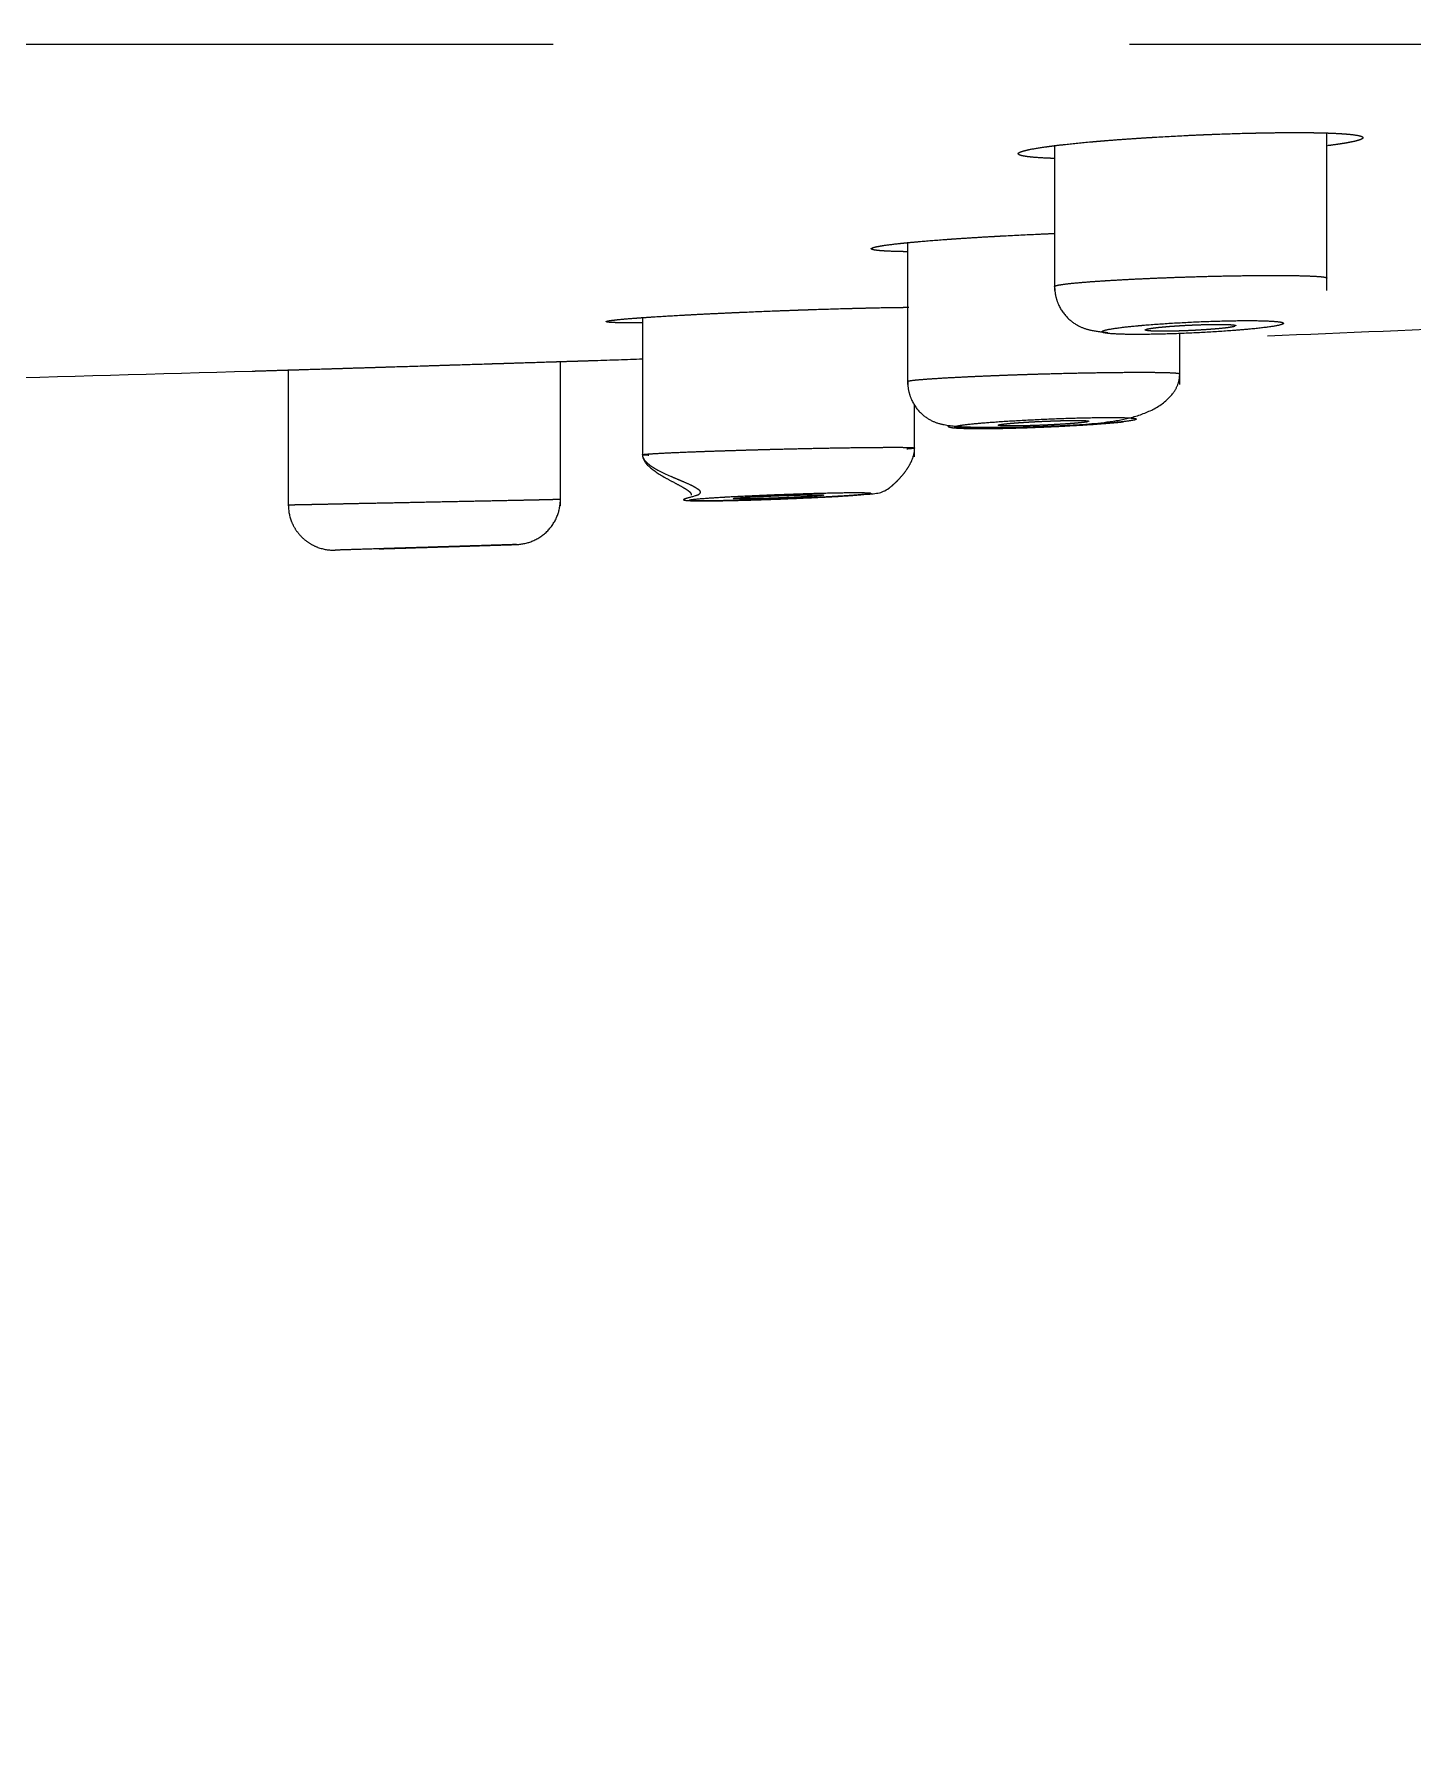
# Model space of a CAD drawing. Header units: millimetres. Extents: x 6110 to 6704, y -2661 to -1821.
# Drawn here: x 6495.396 to 6499.195, y -2119.701 to -2114.995 of the extents above; entities that cross this region are included whole.
import ezdxf

# ---------------------------------------------------------------- set-up
doc = ezdxf.new("R2010")
doc.units = ezdxf.units.MM
doc.header["$LTSCALE"] = 0.1
doc.linetypes.add('HIDDEN2', pattern=[4.7625, 3.175, -1.5875])
doc.layers.add('1', color=4, linetype='HIDDEN2', lineweight=13)
doc.layers.add('DIM', color=3, linetype='Continuous', lineweight=9)

msp = doc.modelspace()

# ---------------------------------------------------------------- hatches: boundary and pattern name
at = {"layer": 'DIM'}
h = msp.add_hatch(dxfattribs=at)
h.set_pattern_fill('ANSI31', color=2)
edge = h.paths.add_edge_path()
edge.add_line((6619.6172, -2595.9805), (6619.6172, -1962.2056))
edge.add_line((6634.6172, -1966.1101), (6619.6172, -1966.1101))
edge.add_line((6634.6172, -2610.9805), (6634.6172, -1966.1101))
edge.add_line((6634.6172, -2610.9805), (6184.4567, -2610.9805))
edge.add_line((6619.6172, -2595.9805), (6184.4567, -2595.9805))
edge.add_line((6184.4567, -2610.9805), (6184.4567, -2595.9805))

# ---------------------------------------------------------------- linework, layer by layer
at = {"layer": '1', "color": 8, "linetype": 'HIDDEN2', "lineweight": -3, "ltscale": 10}
for p, q in [((6511.114, -2115.0233), (6484.3069, -2115.0233)), ((6498.9577, -2115.7016), (6498.9577, -2115.2677)), ((6498.2077, -2115.302), (6498.2077, -2115.7016)), ((6497.8028, -2115.5693), (6497.8028, -2115.9607)), ((6497.0721, -2115.7759), (6497.0721, -2116.1593)), ((6498.5528, -2115.9607), (6498.5528, -2115.818)), ((6496.0964, -2115.9203), (6496.0964, -2116.2949)), ((6496.8464, -2116.2949), (6496.8464, -2115.897)), ((6496.9464, -2115.894), (6496.9464, -2115.8938)), ((6497.8221, -2116.1593), (6497.8221, -2116.0144)), ((6497.0721, -2116.1593), (6497.0721, -2116.1596)), ((6497.8221, -2116.1596), (6497.8221, -2116.1593))]:
    msp.add_line(p, q, dxfattribs=at)
for start, end in [(272.313191, 272.4593), (271.492607, 271.67154), (271.887985, 271.918091)]:
    msp.add_arc((6488.7045, -1866.0297), 250, start, end, dxfattribs=at)
for points, knots in [([(6498.2054, -2115.3372), (6498.2016, -2115.3371), (6498.198, -2115.337), (6498.1765, -2115.3361), (6498.1612, -2115.3352), (6498.1454, -2115.3338), (6498.1424, -2115.3335), (6498.1368, -2115.3329), (6498.1341, -2115.3325), (6498.1268, -2115.3315), (6498.1226, -2115.3308), (6498.1125, -2115.3286), (6498.1086, -2115.3269), (6498.1076, -2115.3245), (6498.1076, -2115.3241), (6498.108, -2115.3231), (6498.1084, -2115.3226), (6498.1101, -2115.3211), (6498.1139, -2115.3191), (6498.1207, -2115.317), (6498.1269, -2115.3153), (6498.1291, -2115.3148), (6498.134, -2115.3136), (6498.1367, -2115.3131), (6498.1506, -2115.3102), (6498.1645, -2115.3079), (6498.1852, -2115.305), (6498.1895, -2115.3044), (6498.1985, -2115.3032), (6498.2031, -2115.3026), (6498.2175, -2115.3008), (6498.2277, -2115.2996), (6498.2597, -2115.2961), (6498.283, -2115.2937), (6498.3148, -2115.2909), (6498.3214, -2115.2903), (6498.3346, -2115.2892), (6498.3412, -2115.2887), (6498.3615, -2115.287), (6498.3891, -2115.2849), (6498.418, -2115.2828), (6498.4401, -2115.2814), (6498.4475, -2115.2809), (6498.4625, -2115.2799), (6498.4701, -2115.2795), (6498.5083, -2115.2771), (6498.539, -2115.2755), (6498.5855, -2115.2732), (6498.601, -2115.2725), (6498.6244, -2115.2715), (6498.6322, -2115.2712), (6498.6478, -2115.2706), (6498.6555, -2115.2703), (6498.6938, -2115.2689), (6498.7236, -2115.268), (6498.76, -2115.2672), (6498.7672, -2115.267), (6498.7815, -2115.2667), (6498.7886, -2115.2666), (6498.8096, -2115.2663), (6498.8232, -2115.2661), (6498.8625, -2115.2658), (6498.887, -2115.2658), (6498.9154, -2115.2661), (6498.921, -2115.2662), (6498.9318, -2115.2664), (6498.937, -2115.2665), (6498.9523, -2115.2668), (6498.9713, -2115.2674), (6498.988, -2115.2683), (6498.9995, -2115.269), (6499.0032, -2115.2692), (6499.0103, -2115.2697), (6499.0137, -2115.27), (6499.0295, -2115.2714), (6499.0392, -2115.2728), (6499.0494, -2115.275), (6499.0521, -2115.2759), (6499.056, -2115.2776), (6499.0572, -2115.2785), (6499.0583, -2115.2812), (6499.0561, -2115.2832), (6499.0495, -2115.2859), (6499.048, -2115.2864), (6499.0445, -2115.2875), (6499.0427, -2115.288), (6499.0365, -2115.2897), (6499.0268, -2115.2919), (6499.0143, -2115.2942), (6499.0039, -2115.296), (6499.0002, -2115.2966), (6498.9926, -2115.2977), (6498.9885, -2115.2983), (6498.9767, -2115.3), (6498.9685, -2115.3011), (6498.9598, -2115.3022)], [0, 0, 0, 0, 0.008805, 0.008805, 0.052938, 0.052938, 0.063972, 0.063972, 0.075005, 0.075005, 0.097072, 0.097072, 0.141206, 0.141206, 0.152239, 0.152239, 0.163272, 0.163272, 0.185339, 0.207406, 0.207406, 0.218439, 0.218439, 0.229473, 0.229473, 0.273606, 0.273606, 0.28464, 0.28464, 0.295673, 0.295673, 0.31774, 0.31774, 0.361873, 0.361873, 0.372907, 0.372907, 0.38394, 0.38394, 0.406007, 0.428074, 0.428074, 0.439107, 0.439107, 0.45014, 0.45014, 0.494274, 0.494274, 0.516341, 0.516341, 0.527374, 0.527374, 0.538408, 0.538408, 0.582541, 0.582541, 0.593574, 0.593574, 0.604608, 0.604608, 0.626675, 0.626675, 0.670808, 0.670808, 0.681842, 0.681842, 0.692875, 0.692875, 0.714942, 0.737009, 0.737009, 0.748042, 0.748042, 0.759075, 0.759075, 0.803209, 0.803209, 0.825276, 0.825276, 0.847342, 0.847342, 0.891476, 0.891476, 0.902509, 0.902509, 0.913543, 0.913543, 0.93561, 0.957676, 0.957676, 0.96871, 0.96871, 0.979743, 0.979743, 1, 1, 1, 1]), ([(6497.8008, -2115.5943), (6497.7966, -2115.5942), (6497.7926, -2115.5942), (6497.7708, -2115.5938), (6497.7556, -2115.5933), (6497.7399, -2115.5924), (6497.737, -2115.5922), (6497.7314, -2115.5919), (6497.7288, -2115.5917), (6497.7215, -2115.591), (6497.7174, -2115.5905), (6497.7074, -2115.589), (6497.7036, -2115.5879), (6497.7028, -2115.5862), (6497.7028, -2115.5859), (6497.7032, -2115.5852), (6497.7036, -2115.5849), (6497.7054, -2115.5838), (6497.7093, -2115.5823), (6497.7162, -2115.5807), (6497.7225, -2115.5795), (6497.7247, -2115.579), (6497.7297, -2115.5782), (6497.7324, -2115.5778), (6497.7465, -2115.5756), (6497.7605, -2115.5738), (6497.7813, -2115.5715), (6497.7856, -2115.571), (6497.7946, -2115.5701), (6497.7993, -2115.5696), (6497.8138, -2115.5682), (6497.824, -2115.5673), (6497.8561, -2115.5644), (6497.8795, -2115.5625), (6497.9115, -2115.5602), (6497.918, -2115.5597), (6497.9312, -2115.5588), (6497.9379, -2115.5583), (6497.9582, -2115.557), (6497.9859, -2115.5552), (6498.0148, -2115.5534), (6498.0369, -2115.5522), (6498.0444, -2115.5518), (6498.0594, -2115.5509), (6498.067, -2115.5505), (6498.1052, -2115.5485), (6498.1359, -2115.547), (6498.1805, -2115.545), (6498.1941, -2115.5444), (6498.2078, -2115.5439)], [0, 0, 0, 0, 0.018869, 0.018869, 0.104636, 0.104636, 0.126078, 0.126078, 0.14752, 0.14752, 0.190403, 0.190403, 0.27617, 0.27617, 0.297612, 0.297612, 0.319054, 0.319054, 0.361937, 0.40482, 0.40482, 0.426262, 0.426262, 0.447704, 0.447704, 0.533471, 0.533471, 0.554913, 0.554913, 0.576354, 0.576354, 0.619238, 0.619238, 0.705005, 0.705005, 0.726447, 0.726447, 0.747888, 0.747888, 0.790772, 0.833655, 0.833655, 0.855097, 0.855097, 0.876539, 0.876539, 0.962306, 0.962306, 1, 1, 1, 1]), ([(6498.2077, -2115.6902), (6498.2077, -2115.6899), (6498.2085, -2115.6888), (6498.215, -2115.6867), (6498.2334, -2115.6837), (6498.2632, -2115.6804), (6498.3, -2115.6773), (6498.3316, -2115.6751), (6498.3493, -2115.674), (6498.3556, -2115.6736)], [0, 0, 0, 0, 0.071132, 0.237838, 0.407174, 0.618448, 0.803249, 0.930463, 1, 1, 1, 1]), ([(6498.208, -2115.6902), (6498.2081, -2115.6997), (6498.2101, -2115.7178), (6498.2215, -2115.7506), (6498.2456, -2115.7819), (6498.2798, -2115.803), (6498.3133, -2115.8126), (6498.3384, -2115.8156), (6498.355, -2115.8167)], [0, 0, 0, 0, 0.102083, 0.203387, 0.395043, 0.571701, 0.744451, 1, 1, 1, 1]), ([(6498.3556, -2115.6736), (6498.3703, -2115.6727), (6498.4002, -2115.671), (6498.4475, -2115.6686), (6498.4942, -2115.6666), (6498.5392, -2115.6649), (6498.5903, -2115.6632), (6498.648, -2115.6616), (6498.7115, -2115.6604), (6498.7713, -2115.6597), (6498.8254, -2115.6596), (6498.8723, -2115.66), (6498.9102, -2115.661), (6498.938, -2115.6625), (6498.9527, -2115.6643), (6498.9572, -2115.6659), (6498.9577, -2115.6668), (6498.9577, -2115.667)], [0, 0, 0, 0, 0.066125, 0.128462, 0.187013, 0.241777, 0.292753, 0.371008, 0.449505, 0.528251, 0.60725, 0.686509, 0.766032, 0.845825, 0.925893, 0.977137, 1, 1, 1, 1]), ([(6497.0708, -2115.7906), (6497.0701, -2115.7906), (6497.0694, -2115.7906), (6497.064, -2115.7906), (6497.0595, -2115.7906), (6497.0375, -2115.7906), (6497.0226, -2115.7905), (6497.0073, -2115.7902), (6497.0044, -2115.7901), (6496.999, -2115.7899), (6496.9964, -2115.7898), (6496.9894, -2115.7896), (6496.9855, -2115.7893), (6496.9759, -2115.7885), (6496.9725, -2115.7879), (6496.9721, -2115.7869), (6496.9722, -2115.7867), (6496.9728, -2115.7863), (6496.9733, -2115.7861), (6496.9753, -2115.7854), (6496.9795, -2115.7845), (6496.9867, -2115.7835), (6496.9932, -2115.7827), (6496.9956, -2115.7824), (6497.0007, -2115.7818), (6497.0034, -2115.7815), (6497.0179, -2115.7801), (6497.0322, -2115.7788), (6497.0534, -2115.7772), (6497.0578, -2115.7769), (6497.0669, -2115.7762), (6497.0717, -2115.7759), (6497.0864, -2115.7749), (6497.0967, -2115.7742), (6497.1292, -2115.7721), (6497.1529, -2115.7707), (6497.1851, -2115.7689), (6497.1916, -2115.7686), (6497.205, -2115.7679), (6497.2117, -2115.7675), (6497.2322, -2115.7664), (6497.26, -2115.765), (6497.289, -2115.7637), (6497.3112, -2115.7626), (6497.3187, -2115.7623), (6497.3338, -2115.7616), (6497.3414, -2115.7613), (6497.3797, -2115.7596), (6497.4105, -2115.7584), (6497.4569, -2115.7566), (6497.4724, -2115.756), (6497.4958, -2115.7551), (6497.5036, -2115.7549), (6497.5191, -2115.7543), (6497.5268, -2115.7541), (6497.5649, -2115.7528), (6497.5946, -2115.7519), (6497.6307, -2115.7509), (6497.6379, -2115.7507), (6497.6521, -2115.7503), (6497.6592, -2115.7501), (6497.68, -2115.7496), (6497.6934, -2115.7493), (6497.7323, -2115.7484), (6497.7565, -2115.748), (6497.7846, -2115.7476), (6497.79, -2115.7476), (6497.799, -2115.7475), (6497.8026, -2115.7474), (6497.8062, -2115.7474)], [0, 0, 0, 0, 0.00226, 0.00226, 0.018175, 0.018175, 0.081833, 0.081833, 0.097747, 0.097747, 0.113661, 0.113661, 0.14549, 0.14549, 0.209148, 0.209148, 0.225062, 0.225062, 0.240977, 0.240977, 0.272806, 0.304635, 0.304635, 0.320549, 0.320549, 0.336464, 0.336464, 0.400121, 0.400121, 0.416036, 0.416036, 0.43195, 0.43195, 0.463779, 0.463779, 0.527437, 0.527437, 0.543351, 0.543351, 0.559266, 0.559266, 0.591095, 0.622923, 0.622923, 0.638838, 0.638838, 0.654752, 0.654752, 0.71841, 0.71841, 0.750239, 0.750239, 0.766153, 0.766153, 0.782068, 0.782068, 0.845726, 0.845726, 0.86164, 0.86164, 0.877554, 0.877554, 0.909383, 0.909383, 0.973041, 0.973041, 0.988955, 0.988955, 1, 1, 1, 1]), ([(6498.4371, -2115.7982), (6498.4191, -2115.7999), (6498.4029, -2115.8016), (6498.3724, -2115.8055), (6498.359, -2115.8076), (6498.3419, -2115.8117), (6498.3378, -2115.8136), (6498.3391, -2115.8169), (6498.3446, -2115.8183), (6498.3644, -2115.8206), (6498.3789, -2115.8214), (6498.4147, -2115.8223), (6498.4366, -2115.8224), (6498.4847, -2115.8219), (6498.5115, -2115.8213), (6498.5665, -2115.8194), (6498.5953, -2115.8181), (6498.6508, -2115.8151), (6498.6782, -2115.8133), (6498.7188, -2115.8101), (6498.7337, -2115.8089), (6498.7691, -2115.8055), (6498.7879, -2115.8033), (6498.817, -2115.799), (6498.8275, -2115.7969), (6498.839, -2115.793), (6498.8401, -2115.7912), (6498.8329, -2115.7882), (6498.8245, -2115.787), (6498.7994, -2115.7851), (6498.7824, -2115.7845), (6498.7422, -2115.784), (6498.7185, -2115.7841), (6498.6676, -2115.7851), (6498.6398, -2115.7859), (6498.584, -2115.7882), (6498.5552, -2115.7897), (6498.5007, -2115.793), (6498.4743, -2115.795), (6498.4461, -2115.7974), (6498.4415, -2115.7978), (6498.4371, -2115.7982), (6498.4371, -2115.7982), (6498.4371, -2115.7982)], [0, 0, 0, 0, 0.04302, 0.04302, 0.096856, 0.096856, 0.150539, 0.150539, 0.204085, 0.204085, 0.257569, 0.257569, 0.311093, 0.311093, 0.364742, 0.364742, 0.418504, 0.418504, 0.472261, 0.472261, 0.505941, 0.505941, 0.559856, 0.559856, 0.613648, 0.613648, 0.667283, 0.667283, 0.720798, 0.720798, 0.774282, 0.774282, 0.827837, 0.827837, 0.881535, 0.881535, 0.935385, 0.935385, 0.989329, 0.989329, 0.999975, 0.999975, 1, 1, 1, 1]), ([(6498.6712, -2115.8053), (6498.6654, -2115.8059), (6498.6591, -2115.8065), (6498.6489, -2115.8074), (6498.6454, -2115.8077), (6498.6382, -2115.8082), (6498.6345, -2115.8085), (6498.6231, -2115.8093), (6498.6154, -2115.8098), (6498.6033, -2115.8105), (6498.5993, -2115.8108), (6498.5911, -2115.8112), (6498.587, -2115.8114), (6498.5747, -2115.812), (6498.5666, -2115.8123), (6498.5545, -2115.8127), (6498.5505, -2115.8128), (6498.5427, -2115.8131), (6498.535, -2115.8133), (6498.5276, -2115.8134), (6498.5222, -2115.8135), (6498.5204, -2115.8135), (6498.5168, -2115.8135), (6498.5151, -2115.8135), (6498.5065, -2115.8136), (6498.5002, -2115.8136), (6498.4915, -2115.8134), (6498.4888, -2115.8134), (6498.4835, -2115.8132), (6498.4811, -2115.8132), (6498.4743, -2115.8129), (6498.4704, -2115.8126), (6498.4657, -2115.8121), (6498.4643, -2115.812), (6498.4619, -2115.8116), (6498.4609, -2115.8114), (6498.4585, -2115.8108), (6498.4577, -2115.8103), (6498.4577, -2115.8093), (6498.4585, -2115.8088), (6498.4609, -2115.808), (6498.4618, -2115.8077), (6498.4642, -2115.8071), (6498.4656, -2115.8068), (6498.4703, -2115.8059), (6498.4741, -2115.8053), (6498.4809, -2115.8044), (6498.4833, -2115.8041), (6498.4885, -2115.8034), (6498.4913, -2115.8031), (6498.4999, -2115.8022), (6498.5062, -2115.8016), (6498.5164, -2115.8007), (6498.5199, -2115.8004), (6498.5272, -2115.7998), (6498.5345, -2115.7993), (6498.5422, -2115.7988), (6498.55, -2115.7982), (6498.554, -2115.798), (6498.5661, -2115.7973), (6498.5742, -2115.7969), (6498.5864, -2115.7963), (6498.5905, -2115.7961), (6498.5967, -2115.7959), (6498.5987, -2115.7958), (6498.6028, -2115.7956), (6498.6048, -2115.7956), (6498.6148, -2115.7952), (6498.6226, -2115.795), (6498.6321, -2115.7948), (6498.634, -2115.7947), (6498.6377, -2115.7947), (6498.6396, -2115.7947), (6498.645, -2115.7946), (6498.6485, -2115.7945), (6498.6587, -2115.7945), (6498.6651, -2115.7945), (6498.6738, -2115.7946), (6498.6766, -2115.7947), (6498.6818, -2115.7948), (6498.6867, -2115.795), (6498.6909, -2115.7952), (6498.6948, -2115.7955), (6498.6965, -2115.7956), (6498.7013, -2115.7961), (6498.7036, -2115.7964), (6498.7061, -2115.7971), (6498.7067, -2115.7973), (6498.7075, -2115.7977), (6498.7077, -2115.798), (6498.7077, -2115.7982), (6498.7077, -2115.7982), (6498.7077, -2115.7982)], [0, 0, 0, 0, 0.035711, 0.035711, 0.053567, 0.053567, 0.071423, 0.071423, 0.107134, 0.107134, 0.12499, 0.12499, 0.142845, 0.142845, 0.178557, 0.178557, 0.196412, 0.196412, 0.214268, 0.232124, 0.232124, 0.241051, 0.241051, 0.249979, 0.249979, 0.285691, 0.285691, 0.303546, 0.303546, 0.321402, 0.321402, 0.357113, 0.357113, 0.374969, 0.374969, 0.392824, 0.392824, 0.428536, 0.428536, 0.464247, 0.464247, 0.482103, 0.482103, 0.499958, 0.499958, 0.53567, 0.53567, 0.553525, 0.553525, 0.571381, 0.571381, 0.607092, 0.607092, 0.624948, 0.624948, 0.642804, 0.660659, 0.660659, 0.678515, 0.678515, 0.714226, 0.714226, 0.732082, 0.732082, 0.74101, 0.74101, 0.749938, 0.749938, 0.785649, 0.785649, 0.794577, 0.794577, 0.803505, 0.803505, 0.82136, 0.82136, 0.857072, 0.857072, 0.874927, 0.874927, 0.892783, 0.910638, 0.910638, 0.928494, 0.928494, 0.964205, 0.964205, 0.982061, 0.982061, 0.999917, 0.999917, 1, 1, 1, 1]), ([(6498.7043, -2115.8002), (6498.7037, -2115.8003), (6498.7031, -2115.8005), (6498.7012, -2115.801), (6498.6984, -2115.8015), (6498.695, -2115.8022), (6498.6912, -2115.8028), (6498.689, -2115.8031), (6498.6822, -2115.804), (6498.677, -2115.8046), (6498.6712, -2115.8053)], [0, 0, 0, 0, 0.105396, 0.105396, 0.284317, 0.463238, 0.463238, 0.642158, 0.642158, 1, 1, 1, 1]), ([(6495.9964, -2115.9233), (6495.9963, -2115.9233), (6495.9965, -2115.9233), (6495.9973, -2115.9233), (6495.9979, -2115.9233), (6496.0002, -2115.9232), (6496.0047, -2115.9231), (6496.0122, -2115.9228), (6496.019, -2115.9226), (6496.0214, -2115.9226), (6496.0267, -2115.9224), (6496.0295, -2115.9223), (6496.0444, -2115.9219), (6496.059, -2115.9214), (6496.0805, -2115.9208), (6496.085, -2115.9206), (6496.0943, -2115.9203), (6496.0991, -2115.9202), (6496.114, -2115.9197), (6496.1245, -2115.9194), (6496.1574, -2115.9184), (6496.1813, -2115.9177), (6496.2137, -2115.9167), (6496.2203, -2115.9165), (6496.2337, -2115.9161), (6496.2405, -2115.9159), (6496.2611, -2115.9152), (6496.2891, -2115.9144), (6496.3183, -2115.9135), (6496.3405, -2115.9128), (6496.348, -2115.9126), (6496.3632, -2115.9121), (6496.3708, -2115.9118), (6496.4092, -2115.9107), (6496.44, -2115.9097), (6496.4864, -2115.9083), (6496.502, -2115.9078), (6496.5253, -2115.907), (6496.5331, -2115.9068), (6496.5485, -2115.9063), (6496.5562, -2115.9061), (6496.5943, -2115.9049), (6496.6239, -2115.904), (6496.6598, -2115.9028), (6496.667, -2115.9026), (6496.6811, -2115.9022), (6496.6881, -2115.902), (6496.7088, -2115.9013), (6496.7221, -2115.9009), (6496.7607, -2115.8997), (6496.7847, -2115.8989), (6496.8124, -2115.898), (6496.8178, -2115.8979), (6496.8283, -2115.8975), (6496.8334, -2115.8974), (6496.8482, -2115.8969), (6496.8667, -2115.8963), (6496.8826, -2115.8958), (6496.8937, -2115.8955), (6496.8972, -2115.8954), (6496.9039, -2115.8951), (6496.9071, -2115.895), (6496.922, -2115.8946), (6496.931, -2115.8943), (6496.9402, -2115.894), (6496.9425, -2115.8939), (6496.9456, -2115.8938), (6496.9463, -2115.8938), (6496.9464, -2115.8938)], [0, 0, 0, 0, 0.015929, 0.015929, 0.031552, 0.031552, 0.062797, 0.094042, 0.094042, 0.109664, 0.109664, 0.125287, 0.125287, 0.187777, 0.187777, 0.203399, 0.203399, 0.219022, 0.219022, 0.250267, 0.250267, 0.312757, 0.312757, 0.32838, 0.32838, 0.344002, 0.344002, 0.375247, 0.406492, 0.406492, 0.422115, 0.422115, 0.437737, 0.437737, 0.500227, 0.500227, 0.531472, 0.531472, 0.547095, 0.547095, 0.562717, 0.562717, 0.625208, 0.625208, 0.64083, 0.64083, 0.656453, 0.656453, 0.687698, 0.687698, 0.750188, 0.750188, 0.76581, 0.76581, 0.781433, 0.781433, 0.812678, 0.843923, 0.843923, 0.859545, 0.859545, 0.875168, 0.875168, 0.937658, 0.937658, 0.968903, 0.968903, 1, 1, 1, 1]), ([(6497.9488, -2115.9397), (6497.9599, -2115.9391), (6497.9824, -2115.938), (6498.0174, -2115.9365), (6498.0521, -2115.9351), (6498.0859, -2115.9338), (6498.1182, -2115.9327), (6498.1487, -2115.9317), (6498.1907, -2115.9305), (6498.2448, -2115.9291), (6498.3094, -2115.9278), (6498.3695, -2115.9269), (6498.4234, -2115.9265), (6498.4695, -2115.9265), (6498.5065, -2115.927), (6498.5334, -2115.9278), (6498.548, -2115.929), (6498.5524, -2115.9301), (6498.5528, -2115.9307), (6498.5528, -2115.9309)], [0, 0, 0, 0, 0.050238, 0.097773, 0.142604, 0.18473, 0.224152, 0.260869, 0.294881, 0.375023, 0.454773, 0.534134, 0.613109, 0.691701, 0.769915, 0.847753, 0.925219, 0.979409, 1, 1, 1, 1]), ([(6498.1674, -2116.0757), (6498.1834, -2116.0753), (6498.2472, -2116.0726), (6498.3331, -2116.068), (6498.4222, -2116.0523), (6498.4876, -2116.0283), (6498.5303, -2115.9942), (6498.5495, -2115.9595), (6498.5527, -2115.9406), (6498.5527, -2115.9308)], [0, 0, 0, 0, 0.087065, 0.353723, 0.494872, 0.649172, 0.819332, 0.909315, 1, 1, 1, 1]), ([(6497.8028, -2115.952), (6497.8028, -2115.9517), (6497.8039, -2115.9509), (6497.8112, -2115.9493), (6497.8288, -2115.9473), (6497.857, -2115.945), (6497.8967, -2115.9424), (6497.9302, -2115.9406), (6497.9488, -2115.9397)], [0, 0, 0, 0, 0.087941, 0.247523, 0.418524, 0.60094, 0.794767, 1, 1, 1, 1]), ([(6497.8031, -2115.9524), (6497.8032, -2115.9618), (6497.8051, -2115.9797), (6497.8164, -2116.0123), (6497.8404, -2116.0435), (6497.8742, -2116.0639), (6497.9142, -2116.0745), (6497.9735, -2116.0779), (6498.0631, -2116.0787), (6498.1312, -2116.0772), (6498.1602, -2116.076), (6498.1674, -2116.0757)], [0, 0, 0, 0, 0.053456, 0.106483, 0.207299, 0.30199, 0.397209, 0.605234, 0.834501, 0.959102, 1, 1, 1, 1]), ([(6498.0305, -2116.0645), (6498.012, -2116.0659), (6497.9954, -2116.0673), (6497.965, -2116.0704), (6497.9521, -2116.0721), (6497.9358, -2116.0751), (6497.9321, -2116.0764), (6497.9344, -2116.0787), (6497.9404, -2116.0797), (6497.961, -2116.081), (6497.9759, -2116.0814), (6498.0126, -2116.0817), (6498.0348, -2116.0815), (6498.0834, -2116.0806), (6498.1105, -2116.0799), (6498.1656, -2116.078), (6498.1944, -2116.0767), (6498.2498, -2116.074), (6498.2771, -2116.0724), (6498.3172, -2116.0698), (6498.3319, -2116.0687), (6498.3667, -2116.0659), (6498.3852, -2116.0642), (6498.4134, -2116.0609), (6498.4235, -2116.0593), (6498.4341, -2116.0564), (6498.4347, -2116.0552), (6498.4266, -2116.0531), (6498.4177, -2116.0523), (6498.3917, -2116.0513), (6498.3743, -2116.0511), (6498.3334, -2116.0512), (6498.3094, -2116.0516), (6498.2581, -2116.0528), (6498.2302, -2116.0537), (6498.1743, -2116.0559), (6498.1455, -2116.0573), (6498.0914, -2116.0603), (6498.0652, -2116.0619), (6498.0381, -2116.0639), (6498.0342, -2116.0642), (6498.0305, -2116.0645), (6498.0305, -2116.0645), (6498.0305, -2116.0645)], [0, 0, 0, 0, 0.044585, 0.044585, 0.098336, 0.098336, 0.151988, 0.151988, 0.20557, 0.20557, 0.259139, 0.259139, 0.31276, 0.31276, 0.366475, 0.366475, 0.42026, 0.42026, 0.474042, 0.474042, 0.507563, 0.507563, 0.561378, 0.561378, 0.615098, 0.615098, 0.668723, 0.668723, 0.722292, 0.722292, 0.77587, 0.77587, 0.829518, 0.829518, 0.883265, 0.883265, 0.937099, 0.937099, 0.990966, 0.990966, 0.999976, 0.999976, 1, 1, 1, 1]), ([(6498.3523, -2116.0671), (6498.3486, -2116.0674), (6498.3449, -2116.0677), (6498.3194, -2116.0697), (6498.2943, -2116.0713), (6498.2417, -2116.0744), (6498.2134, -2116.0759), (6498.1575, -2116.0783), (6498.1291, -2116.0793), (6498.0754, -2116.0808), (6498.0494, -2116.0813), (6498.0269, -2116.0815)], [0, 0, 0, 0, 0.041894, 0.041894, 0.280103, 0.280103, 0.517872, 0.517872, 0.755299, 0.755299, 1, 1, 1, 1]), ([(6498.2662, -2116.0669), (6498.2604, -2116.0674), (6498.2541, -2116.0679), (6498.244, -2116.0687), (6498.2405, -2116.0689), (6498.2332, -2116.0694), (6498.2295, -2116.0696), (6498.2181, -2116.0703), (6498.2104, -2116.0707), (6498.1983, -2116.0714), (6498.1943, -2116.0716), (6498.1861, -2116.072), (6498.182, -2116.0721), (6498.1698, -2116.0727), (6498.1616, -2116.073), (6498.1495, -2116.0734), (6498.1455, -2116.0735), (6498.1377, -2116.0738), (6498.13, -2116.074), (6498.1226, -2116.0741), (6498.1172, -2116.0742), (6498.1154, -2116.0743), (6498.1119, -2116.0743), (6498.1102, -2116.0744), (6498.1016, -2116.0745), (6498.0953, -2116.0745), (6498.0866, -2116.0745), (6498.0839, -2116.0745), (6498.0786, -2116.0745), (6498.0762, -2116.0744), (6498.0694, -2116.0743), (6498.0655, -2116.0742), (6498.0608, -2116.0739), (6498.0594, -2116.0738), (6498.057, -2116.0735), (6498.056, -2116.0734), (6498.0536, -2116.073), (6498.0528, -2116.0727), (6498.0528, -2116.0721), (6498.053, -2116.072), (6498.0538, -2116.0716), (6498.055, -2116.0712), (6498.057, -2116.0707), (6498.0594, -2116.0703), (6498.0608, -2116.0701), (6498.0655, -2116.0694), (6498.0693, -2116.0689), (6498.0761, -2116.0682), (6498.0785, -2116.0679), (6498.0838, -2116.0674), (6498.0865, -2116.0672), (6498.0951, -2116.0664), (6498.1014, -2116.066), (6498.1116, -2116.0652), (6498.1152, -2116.065), (6498.1224, -2116.0645), (6498.1298, -2116.064), (6498.1374, -2116.0636), (6498.1452, -2116.0631), (6498.1492, -2116.0629), (6498.1613, -2116.0623), (6498.1695, -2116.0619), (6498.1817, -2116.0614), (6498.1858, -2116.0612), (6498.1919, -2116.061), (6498.194, -2116.0609), (6498.198, -2116.0608), (6498.2001, -2116.0607), (6498.2101, -2116.0603), (6498.2179, -2116.0601), (6498.2292, -2116.0598), (6498.233, -2116.0597), (6498.2402, -2116.0596), (6498.2438, -2116.0595), (6498.2539, -2116.0594), (6498.2603, -2116.0593), (6498.269, -2116.0593), (6498.2718, -2116.0593), (6498.277, -2116.0594), (6498.2818, -2116.0595), (6498.286, -2116.0596), (6498.2899, -2116.0597), (6498.2917, -2116.0598), (6498.2964, -2116.0601), (6498.2988, -2116.0603), (6498.3012, -2116.0607), (6498.3018, -2116.0609), (6498.3026, -2116.0612), (6498.3028, -2116.0614), (6498.3028, -2116.0616)], [0, 0, 0, 0, 0.035715, 0.035715, 0.053573, 0.053573, 0.071431, 0.071431, 0.107146, 0.107146, 0.125004, 0.125004, 0.142861, 0.142861, 0.178577, 0.178577, 0.196435, 0.196435, 0.214292, 0.23215, 0.23215, 0.241079, 0.241079, 0.250008, 0.250008, 0.285723, 0.285723, 0.303581, 0.303581, 0.321438, 0.321438, 0.357154, 0.357154, 0.375011, 0.375011, 0.392869, 0.392869, 0.428584, 0.428584, 0.446442, 0.446442, 0.4643, 0.482157, 0.482157, 0.500015, 0.500015, 0.53573, 0.53573, 0.553588, 0.553588, 0.571446, 0.571446, 0.607161, 0.607161, 0.625019, 0.625019, 0.642877, 0.660734, 0.660734, 0.678592, 0.678592, 0.714307, 0.714307, 0.732165, 0.732165, 0.741094, 0.741094, 0.750023, 0.750023, 0.785738, 0.785738, 0.803596, 0.803596, 0.821453, 0.821453, 0.857169, 0.857169, 0.875026, 0.875026, 0.892884, 0.910742, 0.910742, 0.9286, 0.9286, 0.964315, 0.964315, 0.982173, 0.982173, 1, 1, 1, 1]), ([(6498.1488, -2116.0786), (6498.1644, -2116.078), (6498.1981, -2116.0767), (6498.2654, -2116.0733), (6498.3389, -2116.0686), (6498.3814, -2116.0648), (6498.3981, -2116.063)], [0, 0, 0, 0, 0.164608, 0.358684, 0.715375, 1, 1, 1, 1]), ([(6498.2993, -2116.063), (6498.2988, -2116.0631), (6498.2982, -2116.0632), (6498.2963, -2116.0636), (6498.2935, -2116.064), (6498.2901, -2116.0645), (6498.2862, -2116.065), (6498.2841, -2116.0652), (6498.2773, -2116.0659), (6498.2721, -2116.0664), (6498.2662, -2116.0669)], [0, 0, 0, 0, 0.103312, 0.103312, 0.282649, 0.461987, 0.461987, 0.641325, 0.641325, 1, 1, 1, 1]), ([(6497.9142, -2116.0749), (6497.9141, -2116.075), (6497.9138, -2116.0763), (6497.9214, -2116.0794), (6497.9424, -2116.0807), (6497.9575, -2116.0811)], [0, 0, 0, 0, 0.037453, 0.493844, 1, 1, 1, 1]), ([(6497.9575, -2116.0811), (6497.9585, -2116.0812), (6497.9737, -2116.0822), (6498.0195, -2116.082), (6498.0834, -2116.0807), (6498.1233, -2116.0796), (6498.1455, -2116.0787), (6498.1488, -2116.0786)], [0, 0, 0, 0, 0.032854, 0.479434, 0.718007, 0.958562, 1, 1, 1, 1]), ([(6497.09, -2116.1555), (6497.0843, -2116.1554), (6497.0748, -2116.1549), (6497.0719, -2116.1542), (6497.0722, -2116.1538)], [0, 0, 0, 0, 0.461159, 1, 1, 1, 1]), ([(6497.0722, -2116.1538), (6497.0722, -2116.1538), (6497.0727, -2116.1533), (6497.0795, -2116.1523), (6497.1062, -2116.1504), (6497.1519, -2116.1481), (6497.1944, -2116.1463), (6497.2185, -2116.1454)], [0, 0, 0, 0, 0.013324, 0.236443, 0.475269, 0.729792, 1, 1, 1, 1]), ([(6497.0723, -2116.1541), (6497.0722, -2116.1643), (6497.0836, -2116.1845), (6497.1217, -2116.2101), (6497.1572, -2116.2292), (6497.1766, -2116.2394), (6497.1895, -2116.2468), (6497.1969, -2116.2516), (6497.2024, -2116.256), (6497.2056, -2116.2599), (6497.2064, -2116.2629), (6497.2063, -2116.2646), (6497.206, -2116.2653)], [0, 0, 0, 0, 0.342391, 0.632779, 0.743971, 0.827774, 0.859976, 0.887088, 0.91171, 0.937601, 0.968335, 1, 1, 1, 1]), ([(6497.0723, -2116.1541), (6497.0725, -2116.1635), (6497.0866, -2116.1824), (6497.1311, -2116.2048), (6497.1634, -2116.2188), (6497.171, -2116.2219)], [0, 0, 0, 0, 0.477057, 0.884713, 1, 1, 1, 1]), ([(6497.2185, -2116.1454), (6497.2311, -2116.1449), (6497.2564, -2116.144), (6497.2954, -2116.1427), (6497.3322, -2116.1416), (6497.3662, -2116.1405), (6497.3967, -2116.1397), (6497.4233, -2116.1389), (6497.4604, -2116.138), (6497.5091, -2116.1368), (6497.5687, -2116.1356), (6497.6243, -2116.1346), (6497.6746, -2116.1339), (6497.7185, -2116.1335), (6497.7552, -2116.1333), (6497.7843, -2116.1333), (6497.8054, -2116.1336), (6497.8166, -2116.1341), (6497.8213, -2116.1347), (6497.8221, -2116.1351), (6497.8221, -2116.1353)], [0, 0, 0, 0, 0.057171, 0.1093, 0.156386, 0.198426, 0.235419, 0.267365, 0.294261, 0.368696, 0.44204, 0.514293, 0.585457, 0.655533, 0.724522, 0.792424, 0.859242, 0.924977, 0.962667, 1, 1, 1, 1]), ([(6497.4112, -2116.2773), (6497.4139, -2116.2772), (6497.434, -2116.2766), (6497.4877, -2116.2745), (6497.5645, -2116.2711), (6497.6345, -2116.2673), (6497.7086, -2116.2608), (6497.7321, -2116.2613), (6497.759, -2116.2402), (6497.7664, -2116.2335), (6497.772, -2116.2282), (6497.7778, -2116.2223), (6497.7859, -2116.2135), (6497.7963, -2116.2009), (6497.807, -2116.1851), (6497.8186, -2116.1623), (6497.8222, -2116.1458), (6497.822, -2116.1352)], [0, 0, 0, 0, 0.012431, 0.092542, 0.237096, 0.361405, 0.466714, 0.731276, 0.766163, 0.780667, 0.793948, 0.806684, 0.819539, 0.847461, 0.880093, 0.917394, 1, 1, 1, 1]), ([(6497.8221, -2116.1353), (6497.8221, -2116.1354), (6497.8219, -2116.1357), (6497.8191, -2116.1365), (6497.8107, -2116.1374), (6497.8032, -2116.138), (6497.8007, -2116.1382)], [0, 0, 0, 0, 0.056329, 0.413609, 0.824632, 1, 1, 1, 1]), ([(6497.171, -2116.2219), (6497.1736, -2116.223), (6497.1835, -2116.2274), (6497.1986, -2116.2338), (6497.2135, -2116.2411), (6497.2207, -2116.2452), (6497.225, -2116.2482), (6497.2266, -2116.2495), (6497.2273, -2116.2502)], [0, 0, 0, 0, 0.157405, 0.596378, 0.762054, 0.895354, 0.952846, 1, 1, 1, 1]), ([(6497.2273, -2116.2502), (6497.2274, -2116.2502), (6497.2283, -2116.251), (6497.2296, -2116.2524), (6497.2313, -2116.2551), (6497.2317, -2116.2624), (6497.2108, -2116.2701), (6497.1874, -2116.2753), (6497.1828, -2116.2791), (6497.2009, -2116.2806), (6497.233, -2116.2811), (6497.2687, -2116.2809), (6497.3132, -2116.2801), (6497.3617, -2116.2789), (6497.3953, -2116.2779), (6497.4112, -2116.2773)], [0, 0, 0, 0, 0.000763, 0.006799, 0.013058, 0.027393, 0.097295, 0.272378, 0.39938, 0.554966, 0.642382, 0.733608, 0.827025, 0.92097, 1, 1, 1, 1]), ([(6497.2994, -2116.2703), (6497.2801, -2116.2714), (6497.2628, -2116.2725), (6497.2323, -2116.2747), (6497.2197, -2116.2759), (6497.204, -2116.2778), (6497.2006, -2116.2787), (6497.2035, -2116.28), (6497.2098, -2116.2804), (6497.231, -2116.2809), (6497.2463, -2116.281), (6497.2834, -2116.2806), (6497.3059, -2116.2802), (6497.3548, -2116.2791), (6497.382, -2116.2783), (6497.4372, -2116.2764), (6497.4661, -2116.2754), (6497.5213, -2116.273), (6497.5485, -2116.2718), (6497.5883, -2116.2697), (6497.6029, -2116.2689), (6497.6372, -2116.2668), (6497.6555, -2116.2656), (6497.6831, -2116.2633), (6497.6929, -2116.2622), (6497.7029, -2116.2604), (6497.7033, -2116.2597), (6497.6945, -2116.2586), (6497.6853, -2116.2583), (6497.6588, -2116.258), (6497.6411, -2116.2581), (6497.5997, -2116.2587), (6497.5755, -2116.2593), (6497.5239, -2116.2607), (6497.4959, -2116.2616), (6497.44, -2116.2636), (6497.4113, -2116.2648), (6497.3573, -2116.2672), (6497.3313, -2116.2685), (6497.3053, -2116.27), (6497.3023, -2116.2701), (6497.2994, -2116.2703), (6497.2994, -2116.2703), (6497.2994, -2116.2703)], [0, 0, 0, 0, 0.046553, 0.046553, 0.100252, 0.100252, 0.153902, 0.153902, 0.207531, 0.207531, 0.261174, 0.261174, 0.314864, 0.314864, 0.368611, 0.368611, 0.42239, 0.42239, 0.476169, 0.476169, 0.509566, 0.509566, 0.563306, 0.563306, 0.616988, 0.616988, 0.670627, 0.670627, 0.724255, 0.724255, 0.77791, 0.77791, 0.831619, 0.831619, 0.885383, 0.885383, 0.93918, 0.93918, 0.992973, 0.992973, 0.999979, 0.999979, 1, 1, 1, 1]), ([(6496.0964, -2116.2918), (6496.0963, -2116.2918), (6496.0965, -2116.2918), (6496.0971, -2116.2918), (6496.0982, -2116.2917), (6496.0998, -2116.2917), (6496.1018, -2116.2917), (6496.1044, -2116.2916), (6496.1074, -2116.2916), (6496.1109, -2116.2915), (6496.1148, -2116.2914), (6496.1192, -2116.2913), (6496.1241, -2116.2912), (6496.1294, -2116.2911), (6496.1351, -2116.291), (6496.1413, -2116.2909), (6496.1479, -2116.2908), (6496.1549, -2116.2906), (6496.1623, -2116.2905), (6496.1702, -2116.2903), (6496.1784, -2116.2902), (6496.1841, -2116.29), (6496.187, -2116.29)], [0, 0, 0, 0, 0.046672, 0.096661, 0.14667, 0.1967, 0.246751, 0.296822, 0.346914, 0.397027, 0.44716, 0.497314, 0.547489, 0.597685, 0.647901, 0.698138, 0.748396, 0.798675, 0.848975, 0.899296, 0.949637, 1, 1, 1, 1]), ([(6496.0964, -2116.2918), (6496.0965, -2116.3084), (6496.1011, -2116.3323), (6496.1168, -2116.362), (6496.1337, -2116.3822), (6496.1543, -2116.3984), (6496.1845, -2116.4132), (6496.2085, -2116.4171), (6496.2251, -2116.4168)], [0, 0, 0, 0, 0.239043, 0.368099, 0.500008, 0.631916, 0.760968, 1, 1, 1, 1]), ([(6496.187, -2116.29), (6496.1957, -2116.2898), (6496.2155, -2116.2894), (6496.2506, -2116.2886), (6496.2939, -2116.2877), (6496.3456, -2116.2867), (6496.4057, -2116.2855), (6496.4727, -2116.2841), (6496.5415, -2116.2827), (6496.6068, -2116.2814), (6496.6644, -2116.2802), (6496.7135, -2116.2792), (6496.7539, -2116.2784), (6496.7858, -2116.2777), (6496.8099, -2116.2771), (6496.827, -2116.2767), (6496.8405, -2116.2764), (6496.8457, -2116.2763), (6496.8463, -2116.2763), (6496.8464, -2116.2763)], [0, 0, 0, 0, 0.044017, 0.094054, 0.150108, 0.212178, 0.28026, 0.354349, 0.432729, 0.507018, 0.577216, 0.643319, 0.705327, 0.763239, 0.817053, 0.866767, 0.912382, 0.983945, 1, 1, 1, 1]), ([(6496.7253, -2116.4012), (6496.7414, -2116.4005), (6496.7722, -2116.3938), (6496.8136, -2116.3657), (6496.8404, -2116.3234), (6496.8461, -2116.2924), (6496.8463, -2116.2763)], [0, 0, 0, 0, 0.240512, 0.499993, 0.759477, 1, 1, 1, 1]), ([(6497.5355, -2116.2688), (6497.5296, -2116.2691), (6497.5233, -2116.2695), (6497.5132, -2116.27), (6497.5097, -2116.2702), (6497.5025, -2116.2706), (6497.4987, -2116.2708), (6497.4874, -2116.2713), (6497.4796, -2116.2717), (6497.4676, -2116.2722), (6497.4635, -2116.2724), (6497.4553, -2116.2727), (6497.4512, -2116.2729), (6497.439, -2116.2733), (6497.4309, -2116.2736), (6497.4188, -2116.274), (6497.4148, -2116.2741), (6497.4069, -2116.2744), (6497.3992, -2116.2746), (6497.3919, -2116.2748), (6497.3865, -2116.2749), (6497.3847, -2116.275), (6497.3811, -2116.275), (6497.3794, -2116.2751), (6497.3708, -2116.2753), (6497.3645, -2116.2754), (6497.3559, -2116.2755), (6497.3531, -2116.2755), (6497.3479, -2116.2755), (6497.3455, -2116.2756), (6497.3386, -2116.2756), (6497.3348, -2116.2755), (6497.3301, -2116.2754), (6497.3287, -2116.2754), (6497.3263, -2116.2753), (6497.3253, -2116.2752), (6497.3229, -2116.275), (6497.3221, -2116.2748), (6497.3221, -2116.2745), (6497.3223, -2116.2744), (6497.3231, -2116.2741), (6497.3243, -2116.2739), (6497.3263, -2116.2736), (6497.3287, -2116.2733), (6497.3301, -2116.2732), (6497.3348, -2116.2727), (6497.3386, -2116.2724), (6497.3454, -2116.2719), (6497.3479, -2116.2717), (6497.3531, -2116.2713), (6497.3558, -2116.2712), (6497.3645, -2116.2706), (6497.3708, -2116.2702), (6497.381, -2116.2697), (6497.3846, -2116.2695), (6497.3918, -2116.2691), (6497.3991, -2116.2688), (6497.4068, -2116.2684), (6497.4146, -2116.268), (6497.4186, -2116.2679), (6497.4307, -2116.2673), (6497.4388, -2116.267), (6497.4511, -2116.2665), (6497.4551, -2116.2664), (6497.4613, -2116.2662), (6497.4633, -2116.2661), (6497.4674, -2116.266), (6497.4694, -2116.2659), (6497.4795, -2116.2656), (6497.4872, -2116.2653), (6497.4986, -2116.265), (6497.5023, -2116.2649), (6497.5096, -2116.2647), (6497.5131, -2116.2647), (6497.5233, -2116.2644), (6497.5296, -2116.2643), (6497.5383, -2116.2642), (6497.5411, -2116.2642), (6497.5463, -2116.2642), (6497.5512, -2116.2641), (6497.5554, -2116.2642), (6497.5592, -2116.2642), (6497.561, -2116.2642), (6497.5657, -2116.2643), (6497.5681, -2116.2644), (6497.5705, -2116.2647), (6497.5711, -2116.2647), (6497.5719, -2116.2649), (6497.5721, -2116.265), (6497.5721, -2116.2651)], [0, 0, 0, 0, 0.035717, 0.035717, 0.053575, 0.053575, 0.071433, 0.071433, 0.10715, 0.10715, 0.125008, 0.125008, 0.142867, 0.142867, 0.178583, 0.178583, 0.196442, 0.196442, 0.2143, 0.232158, 0.232158, 0.241087, 0.241087, 0.250017, 0.250017, 0.285733, 0.285733, 0.303592, 0.303592, 0.32145, 0.32145, 0.357167, 0.357167, 0.375025, 0.375025, 0.392883, 0.392883, 0.4286, 0.4286, 0.446458, 0.446458, 0.464317, 0.482175, 0.482175, 0.500033, 0.500033, 0.53575, 0.53575, 0.553608, 0.553608, 0.571467, 0.571467, 0.607183, 0.607183, 0.625042, 0.625042, 0.6429, 0.660758, 0.660758, 0.678617, 0.678617, 0.714333, 0.714333, 0.732192, 0.732192, 0.741121, 0.741121, 0.75005, 0.75005, 0.785767, 0.785767, 0.803625, 0.803625, 0.821483, 0.821483, 0.8572, 0.8572, 0.875058, 0.875058, 0.892917, 0.910775, 0.910775, 0.928633, 0.928633, 0.96435, 0.96435, 0.982208, 0.982208, 1, 1, 1, 1]), ([(6497.5686, -2116.266), (6497.568, -2116.2661), (6497.5674, -2116.2662), (6497.5656, -2116.2664), (6497.5628, -2116.2667), (6497.5593, -2116.267), (6497.5555, -2116.2673), (6497.5534, -2116.2675), (6497.5465, -2116.268), (6497.5413, -2116.2684), (6497.5355, -2116.2688)], [0, 0, 0, 0, 0.102024, 0.102024, 0.281619, 0.461214, 0.461214, 0.64081, 0.64081, 1, 1, 1, 1]), ([(6496.7252, -2116.4013), (6496.7252, -2116.4013), (6496.7251, -2116.4013), (6496.7237, -2116.4013), (6496.7176, -2116.4015), (6496.6965, -2116.4022), (6496.6814, -2116.4026), (6496.6444, -2116.4038), (6496.6219, -2116.4045), (6496.5731, -2116.406), (6496.5459, -2116.4069), (6496.4908, -2116.4086), (6496.462, -2116.4095), (6496.4067, -2116.4112), (6496.3795, -2116.412), (6496.3289, -2116.4136), (6496.305, -2116.4143), (6496.2856, -2116.4149)], [0, 0, 0, 0, 0.005524, 0.005524, 0.146198, 0.146198, 0.286945, 0.286945, 0.427757, 0.427757, 0.568594, 0.568594, 0.70941, 0.70941, 0.850166, 0.850166, 1, 1, 1, 1]), ([(6496.2856, -2116.4149), (6496.2856, -2116.4149), (6496.2856, -2116.4149), (6496.2685, -2116.4154), (6496.2544, -2116.4159), (6496.2336, -2116.4165), (6496.2271, -2116.4167), (6496.2251, -2116.4168), (6496.225, -2116.4168), (6496.2253, -2116.4168)], [0, 0, 0, 0, 0.000277, 0.000277, 0.422872, 0.422872, 0.875021, 0.875021, 1, 1, 1, 1]), ([(6496.3463, -2116.4131), (6496.3463, -2116.4131), (6496.3463, -2116.4131), (6496.3463, -2116.4131), (6496.3466, -2116.4131), (6496.3474, -2116.4131), (6496.3486, -2116.413), (6496.3505, -2116.413), (6496.3529, -2116.4129), (6496.3543, -2116.4129), (6496.359, -2116.4127), (6496.3629, -2116.4126), (6496.3697, -2116.4124), (6496.3721, -2116.4123), (6496.3773, -2116.4121), (6496.3801, -2116.4121), (6496.3887, -2116.4118), (6496.395, -2116.4116), (6496.4053, -2116.4113), (6496.4088, -2116.4112), (6496.416, -2116.411), (6496.4234, -2116.4107), (6496.4311, -2116.4105), (6496.4389, -2116.4102), (6496.4429, -2116.4101), (6496.455, -2116.4097), (6496.4631, -2116.4095), (6496.4753, -2116.4091), (6496.4794, -2116.409), (6496.4856, -2116.4088), (6496.4876, -2116.4087), (6496.4917, -2116.4086), (6496.4937, -2116.4085), (6496.5037, -2116.4082), (6496.5115, -2116.408), (6496.5229, -2116.4076), (6496.5266, -2116.4075), (6496.5339, -2116.4073), (6496.5374, -2116.4072), (6496.5475, -2116.4069), (6496.5538, -2116.4067), (6496.5626, -2116.4064), (6496.5654, -2116.4063), (6496.5705, -2116.4062), (6496.5754, -2116.406), (6496.5796, -2116.4059), (6496.5835, -2116.4058), (6496.5852, -2116.4057), (6496.59, -2116.4055), (6496.5923, -2116.4055), (6496.5947, -2116.4054), (6496.5953, -2116.4054), (6496.5961, -2116.4054), (6496.5963, -2116.4053), (6496.5964, -2116.4053)], [0, 0, 0, 0, 0.000424, 0.000424, 0.031668, 0.031668, 0.062911, 0.094155, 0.094155, 0.125398, 0.125398, 0.187885, 0.187885, 0.219128, 0.219128, 0.250372, 0.250372, 0.312859, 0.312859, 0.344102, 0.344102, 0.375345, 0.406589, 0.406589, 0.437832, 0.437832, 0.500319, 0.500319, 0.531562, 0.531562, 0.547184, 0.547184, 0.562806, 0.562806, 0.625293, 0.625293, 0.656536, 0.656536, 0.68778, 0.68778, 0.750266, 0.750266, 0.78151, 0.78151, 0.812753, 0.843997, 0.843997, 0.87524, 0.87524, 0.937727, 0.937727, 0.96897, 0.96897, 1, 1, 1, 1])]:
    msp.add_open_spline(points, degree=3, knots=knots, dxfattribs=at)
for points, degree in [([(6496.5949, -2116.4053), (6496.7294, -2116.4011)], 1), ([(6496.5597, -2116.4065), (6496.5555, -2116.4066), (6496.551, -2116.4068), (6496.5463, -2116.4069)], 3)]:
    msp.add_open_spline(points, degree=degree, dxfattribs=at)

doc.saveas('drawing.dxf')
